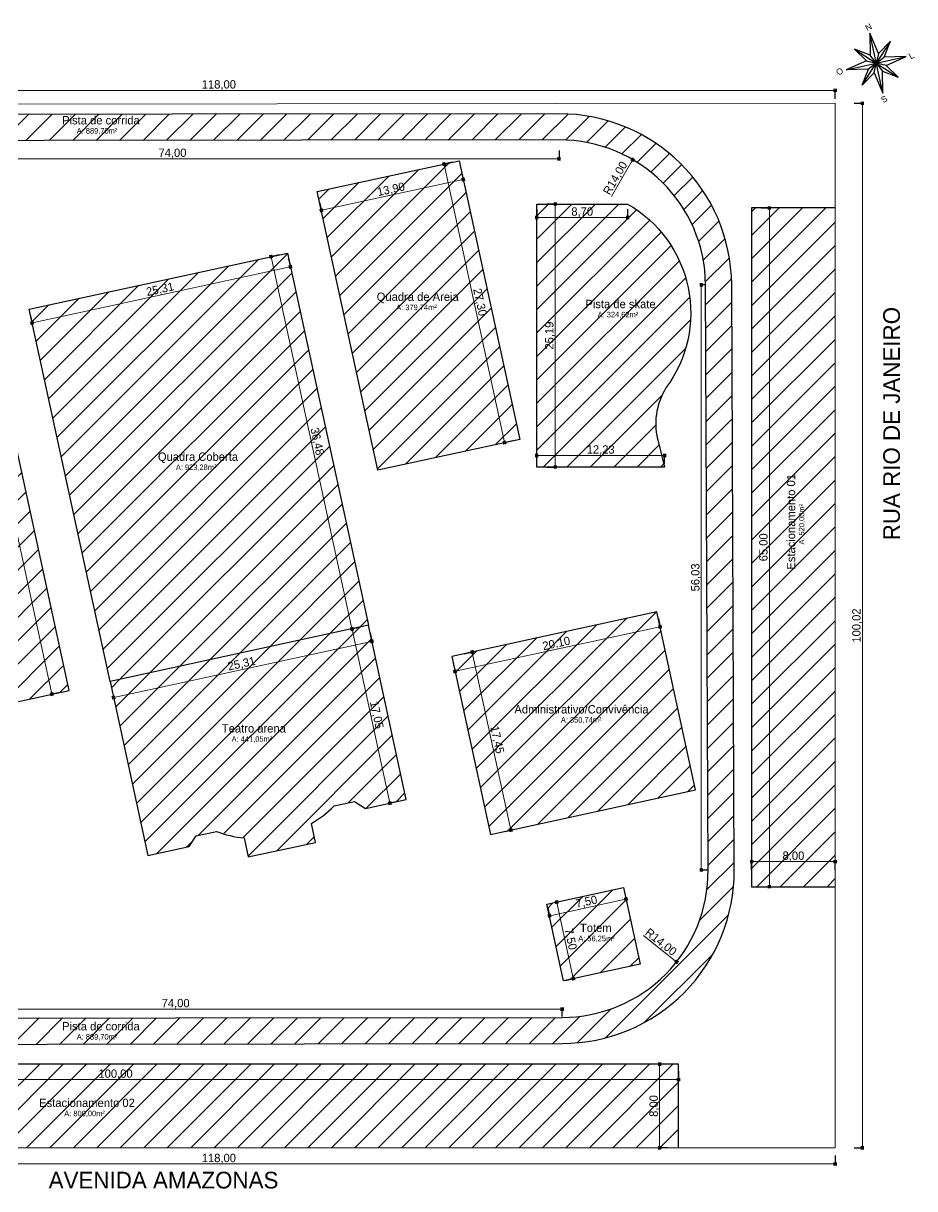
# Model space of a CAD drawing. Header units: millimetres. Extents: x 3006 to 6000, y 1661 to 3774.
# Drawn here: x 3334.4 to 3419.7, y 1828.8 to 1940.4 of the extents above; entities that cross this region are included whole.
import ezdxf
from ezdxf.enums import TextEntityAlignment as Align

# ---------------------------------------------------------------- set-up
doc = ezdxf.new("R2010")
doc.units = ezdxf.units.MM
doc.header["$LTSCALE"] = 10
for name, color, linetype, lineweight in [('.10', 200, 'Continuous', 9), ('.30', 50, 'Continuous', 30), ('COTAS', 230, 'Continuous', 15)]:
    doc.layers.add(name, color=color, linetype=linetype, lineweight=lineweight)
doc.layers.add('.20 hachura', color=185, linetype='Continuous')
doc.layers.add('Escrita', color=34, linetype='Continuous')
doc.styles.add('R80', font='arial.ttf', dxfattribs={"height": 3})
doc.styles.add('Texto Wilian', font='himalaya.ttf')
doc.dimstyles.new('Cota 1-500 Exter WMJ', dxfattribs={"dimtxt": 0.8, "dimasz": 0.33333, "dimexe": 0.05, "dimexo": 0.1, "dimgap": 0.002, "dimtad": 1, "dimzin": 1, "dimtxsty": 'Texto Wilian', "dimblk": 'BOXFILLED', "dimcen": 0, "dimclrd": 230, "dimclre": 230, "dimclrt": 104, "dimazin": 0, "dimtfac": 1, "dimtix": 1, "dimtmove": 0, "dimatfit": 3, "dimfxl": 0.8, "dimfxlon": 1, "dimlwd": 20, "dimarcsym": 1})

# ---------------------------------------------------------------- blocks, each defined once
blk = doc.blocks.new('_BoxFilled')
at = {"color": 0, "linetype": 'ByBlock', "lineweight": -2}
blk.add_line((-0.5, 0), (-1, 0), dxfattribs=at)
at = {"color": 0, "linetype": 'ByBlock'}
blk.add_solid([(-0.5, 0.5), (0.5, 0.5), (-0.5, -0.5), (0.5, -0.5)], dxfattribs=at)
blk = doc.blocks.new('*D5')
at = {"layer": 'COTAS', "color": 230, "lineweight": -2, "transparency": 16777216}
for p, q in [((3375.45, 1927.12), (3374.61, 1926.94)), ((3381.25, 1900.45), (3380.42, 1900.27))]:
    blk.add_line(p, q, dxfattribs=at)
at = {"layer": 'COTAS', "color": 230, "linetype": 'Continuous', "lineweight": 20, "transparency": 16777216}
blk.add_line((3374.73, 1926.63), (3380.39, 1900.6), dxfattribs=at)
at = {"layer": 'Defpoints', "color": 0, "transparency": 16777216}
for p in [(3376.11, 1927.27), (3381.91, 1900.59), (3380.46, 1900.28)]:
    blk.add_point(p, dxfattribs=at)
at = {"layer": 'COTAS', "color": 230, "lineweight": 20, "transparency": 16777216, "xscale": 0.33333, "yscale": 0.33333, "zscale": 0.33333}
for p, rotation in [((3374.66, 1926.95), 102.2675681673606), ((3380.46, 1900.28), 282.2675681673606)]:
    blk.add_blockref('_BoxFilled', p, dxfattribs=dict(at, rotation=rotation))
at = {"layer": 'COTAS', "color": 104, "transparency": 16777216, "insert": (3378.05, 1913.72), "char_height": 0.8, "attachment_point": 5, "rotation": 282.2676, "style": 'Texto Wilian'}
blk.add_mtext('27,30', dxfattribs=at)
blk = doc.blocks.new('*D6')
at = {"layer": 'COTAS', "color": 230, "lineweight": -2, "transparency": 16777216}
for p, q in [((3376.33, 1926.25), (3376.51, 1925.42)), ((3362.75, 1923.3), (3362.93, 1922.47))]:
    blk.add_line(p, q, dxfattribs=at)
at = {"layer": 'COTAS', "color": 230, "linetype": 'Continuous', "lineweight": 20, "transparency": 16777216}
blk.add_line((3363.24, 1922.59), (3376.18, 1925.4), dxfattribs=at)
at = {"layer": 'Defpoints', "color": 0, "transparency": 16777216}
for p in [(3376.11, 1927.27), (3376.5, 1925.47), (3362.53, 1924.32)]:
    blk.add_point(p, dxfattribs=at)
at = {"layer": 'COTAS', "color": 230, "lineweight": 20, "transparency": 16777216, "xscale": 0.33333, "yscale": 0.33333, "zscale": 0.33333}
for p, rotation in [((3376.5, 1925.47), 12.2675681673601), ((3362.92, 1922.52), 192.2675681673601)]:
    blk.add_blockref('_BoxFilled', p, dxfattribs=dict(at, rotation=rotation))
at = {"layer": 'COTAS', "color": 104, "transparency": 16777216, "insert": (3369.6, 1924.48), "char_height": 0.8, "attachment_point": 5, "rotation": 12.2676, "style": 'Texto Wilian'}
blk.add_mtext('13,90', dxfattribs=at)
blk = doc.blocks.new('*D7')
at = {"layer": 'COTAS', "color": 230, "lineweight": -2, "transparency": 16777216}
for p, q in [((3358.89, 1918.26), (3358.06, 1918.08)), ((3366.64, 1882.62), (3365.81, 1882.44))]:
    blk.add_line(p, q, dxfattribs=at)
at = {"layer": 'COTAS', "color": 230, "linetype": 'Continuous', "lineweight": 20, "transparency": 16777216}
blk.add_line((3358.18, 1917.77), (3365.78, 1882.77), dxfattribs=at)
at = {"layer": 'Defpoints', "color": 0, "transparency": 16777216}
for p in [(3359.67, 1918.43), (3367.43, 1882.79), (3365.86, 1882.45)]:
    blk.add_point(p, dxfattribs=at)
at = {"layer": 'COTAS', "color": 230, "lineweight": 20, "transparency": 16777216, "xscale": 0.33333, "yscale": 0.33333, "zscale": 0.33333}
for p, rotation in [((3358.1, 1918.09), 102.2675681673596), ((3365.86, 1882.45), 282.2675681673596)]:
    blk.add_blockref('_BoxFilled', p, dxfattribs=dict(at, rotation=rotation))
at = {"layer": 'COTAS', "color": 104, "transparency": 16777216, "insert": (3362.47, 1900.38), "char_height": 0.8, "attachment_point": 5, "rotation": 282.2676, "style": 'Texto Wilian'}
blk.add_mtext('36,48', dxfattribs=at)
blk = doc.blocks.new('*D8')
at = {"layer": 'COTAS', "color": 230, "lineweight": -2, "transparency": 16777216}
for p, q in [((3359.79, 1917.89), (3359.97, 1917.06)), ((3335.06, 1912.51), (3335.24, 1911.68))]:
    blk.add_line(p, q, dxfattribs=at)
at = {"layer": 'COTAS', "color": 230, "linetype": 'Continuous', "lineweight": 20, "transparency": 16777216}
blk.add_line((3335.56, 1911.8), (3359.64, 1917.04), dxfattribs=at)
at = {"layer": 'Defpoints', "color": 0, "transparency": 16777216}
for p in [(3359.67, 1918.43), (3359.96, 1917.11), (3334.94, 1913.06)]:
    blk.add_point(p, dxfattribs=at)
at = {"layer": 'COTAS', "color": 230, "lineweight": 20, "transparency": 16777216, "xscale": 0.33333, "yscale": 0.33333, "zscale": 0.33333}
for p, rotation in [((3359.96, 1917.11), 12.26756816735991), ((3335.23, 1911.73), 192.2675681673599)]:
    blk.add_blockref('_BoxFilled', p, dxfattribs=dict(at, rotation=rotation))
at = {"layer": 'COTAS', "color": 104, "transparency": 16777216, "insert": (3347.49, 1914.91), "char_height": 0.8, "attachment_point": 5, "rotation": 12.2676, "style": 'Texto Wilian'}
blk.add_mtext('25,31', dxfattribs=at)
blk = doc.blocks.new('*D9')
at = {"layer": 'COTAS', "color": 230, "lineweight": -2, "transparency": 16777216}
for p, q in [((3327.86, 1922.58), (3327.02, 1922.4)), ((3337.91, 1876.36), (3337.07, 1876.18))]:
    blk.add_line(p, q, dxfattribs=at)
at = {"layer": 'COTAS', "color": 230, "linetype": 'Continuous', "lineweight": 20, "transparency": 16777216}
blk.add_line((3337.05, 1876.51), (3327.14, 1922.08), dxfattribs=at)
at = {"layer": 'Defpoints', "color": 0, "transparency": 16777216}
for p in [(3327.07, 1922.41), (3328.74, 1922.77), (3338.79, 1876.55)]:
    blk.add_point(p, dxfattribs=at)
at = {"layer": 'COTAS', "color": 230, "lineweight": 20, "transparency": 16777216, "xscale": 0.33333, "yscale": 0.33333, "zscale": 0.33333}
for p, rotation in [((3327.07, 1922.41), 102.2675681673601), ((3337.12, 1876.19), 282.2675681673601)]:
    blk.add_blockref('_BoxFilled', p, dxfattribs=dict(at, rotation=rotation))
at = {"layer": 'COTAS', "color": 104, "transparency": 16777216, "insert": (3332.59, 1899.4), "char_height": 0.8, "attachment_point": 5, "rotation": 282.2676, "style": 'Texto Wilian'}
blk.add_mtext('47,30', dxfattribs=at)
blk = doc.blocks.new('*D11')
at = {"layer": 'COTAS', "color": 230, "lineweight": -2, "transparency": 16777216}
for p, q in [((3384.51, 1923.13), (3385.36, 1923.13)), ((3384.51, 1897.94), (3385.36, 1897.94))]:
    blk.add_line(p, q, dxfattribs=at)
at = {"layer": 'COTAS', "color": 230, "linetype": 'Continuous', "lineweight": 20, "transparency": 16777216}
blk.add_line((3385.31, 1898.27), (3385.31, 1922.79), dxfattribs=at)
at = {"layer": 'Defpoints', "color": 0, "transparency": 16777216}
for p in [(3383.54, 1923.13), (3385.31, 1923.13), (3383.54, 1897.94)]:
    blk.add_point(p, dxfattribs=at)
at = {"layer": 'COTAS', "color": 230, "lineweight": 20, "transparency": 16777216, "xscale": 0.33333, "yscale": 0.33333, "zscale": 0.33333}
for p, rotation in [((3385.31, 1923.13), 90), ((3385.31, 1897.94), 270)]:
    blk.add_blockref('_BoxFilled', p, dxfattribs=dict(at, rotation=rotation))
at = {"layer": 'COTAS', "color": 104, "transparency": 16777216, "insert": (3384.81, 1910.53), "char_height": 0.8, "attachment_point": 5, "rotation": 90, "style": 'Texto Wilian'}
blk.add_mtext('25,19', dxfattribs=at)
blk = doc.blocks.new('*D12')
at = {"layer": 'COTAS', "color": 230, "lineweight": -2, "transparency": 16777216}
for p, q in [((3383.54, 1922.63), (3383.54, 1921.78)), ((3392.24, 1922.63), (3392.24, 1921.78))]:
    blk.add_line(p, q, dxfattribs=at)
at = {"layer": 'COTAS', "color": 230, "linetype": 'Continuous', "lineweight": 20, "transparency": 16777216}
blk.add_line((3383.88, 1921.83), (3391.91, 1921.83), dxfattribs=at)
at = {"layer": 'Defpoints', "color": 0, "transparency": 16777216}
for p in [(3383.54, 1923.13), (3392.24, 1923.13), (3392.24, 1921.83)]:
    blk.add_point(p, dxfattribs=at)
at = {"layer": 'COTAS', "color": 230, "lineweight": 20, "transparency": 16777216, "xscale": 0.33333, "yscale": 0.33333, "zscale": 0.33333, "rotation": 180}
blk.add_blockref('_BoxFilled', (3383.54, 1921.83), dxfattribs=at)
at = {"layer": 'COTAS', "color": 230, "lineweight": 20, "transparency": 16777216, "xscale": 0.33333, "yscale": 0.33333, "zscale": 0.33333}
blk.add_blockref('_BoxFilled', (3392.24, 1921.83), dxfattribs=at)
at = {"layer": 'COTAS', "color": 104, "transparency": 16777216, "insert": (3387.89, 1922.33), "char_height": 0.8, "attachment_point": 5, "style": 'Texto Wilian'}
blk.add_mtext('8,70', dxfattribs=at)
blk = doc.blocks.new('*D13')
at = {"layer": 'COTAS', "color": 230, "lineweight": -2, "transparency": 16777216}
for p, q in [((3383.54, 1898.25), (3383.54, 1899.1)), ((3395.78, 1898.25), (3395.78, 1899.1))]:
    blk.add_line(p, q, dxfattribs=at)
at = {"layer": 'COTAS', "color": 230, "linetype": 'Continuous', "lineweight": 20, "transparency": 16777216}
blk.add_line((3395.44, 1899.05), (3383.88, 1899.05), dxfattribs=at)
at = {"layer": 'Defpoints', "color": 0, "transparency": 16777216}
for p in [(3383.54, 1899.05), (3383.54, 1897.94), (3395.78, 1897.94)]:
    blk.add_point(p, dxfattribs=at)
at = {"layer": 'COTAS', "color": 230, "lineweight": 20, "transparency": 16777216, "xscale": 0.33333, "yscale": 0.33333, "zscale": 0.33333, "rotation": 180}
blk.add_blockref('_BoxFilled', (3383.54, 1899.05), dxfattribs=at)
at = {"layer": 'COTAS', "color": 230, "lineweight": 20, "transparency": 16777216, "xscale": 0.33333, "yscale": 0.33333, "zscale": 0.33333}
blk.add_blockref('_BoxFilled', (3395.78, 1899.05), dxfattribs=at)
at = {"layer": 'COTAS', "color": 104, "transparency": 16777216, "insert": (3389.66, 1899.55), "char_height": 0.8, "attachment_point": 5, "style": 'Texto Wilian'}
blk.add_mtext('12,23', dxfattribs=at)
blk = doc.blocks.new('*D14')
at = {"layer": 'COTAS', "color": 230, "lineweight": -2, "transparency": 16777216}
for p, q in [((3395.18, 1883.42), (3395.36, 1882.59)), ((3375.54, 1879.15), (3375.72, 1878.32))]:
    blk.add_line(p, q, dxfattribs=at)
at = {"layer": 'COTAS', "color": 230, "linetype": 'Continuous', "lineweight": 20, "transparency": 16777216}
blk.add_line((3395.03, 1882.57), (3376.04, 1878.44), dxfattribs=at)
at = {"layer": 'Defpoints', "color": 0, "transparency": 16777216}
for p in [(3395.04, 1884.07), (3375.4, 1879.8), (3375.71, 1878.37)]:
    blk.add_point(p, dxfattribs=at)
at = {"layer": 'COTAS', "color": 230, "lineweight": 20, "transparency": 16777216, "xscale": 0.33333, "yscale": 0.33333, "zscale": 0.33333}
for p, rotation in [((3395.35, 1882.64), 12.26756816735959), ((3375.71, 1878.37), 192.2675681673596)]:
    blk.add_blockref('_BoxFilled', p, dxfattribs=dict(at, rotation=rotation))
at = {"layer": 'COTAS', "color": 104, "transparency": 16777216, "insert": (3385.43, 1880.99), "char_height": 0.8, "attachment_point": 5, "rotation": 12.2676, "style": 'Texto Wilian'}
blk.add_mtext('20,10', dxfattribs=at)
blk = doc.blocks.new('*D15')
at = {"layer": 'COTAS', "color": 230, "lineweight": -2, "transparency": 16777216}
for p, q in [((3376.58, 1880.06), (3377.41, 1880.24)), ((3380.28, 1863), (3381.11, 1863.18))]:
    blk.add_line(p, q, dxfattribs=at)
at = {"layer": 'COTAS', "color": 230, "linetype": 'Continuous', "lineweight": 20, "transparency": 16777216}
blk.add_line((3377.43, 1879.9), (3380.99, 1863.5), dxfattribs=at)
at = {"layer": 'Defpoints', "color": 0, "transparency": 16777216}
for p in [(3375.4, 1879.8), (3379.11, 1862.75), (3381.06, 1863.17)]:
    blk.add_point(p, dxfattribs=at)
at = {"layer": 'COTAS', "color": 230, "lineweight": 20, "transparency": 16777216, "xscale": 0.33333, "yscale": 0.33333, "zscale": 0.33333}
for p, rotation in [((3377.36, 1880.23), 102.2675681673604), ((3381.06, 1863.17), 282.2675681673604)]:
    blk.add_blockref('_BoxFilled', p, dxfattribs=dict(at, rotation=rotation))
at = {"layer": 'COTAS', "color": 104, "transparency": 16777216, "insert": (3379.7, 1871.81), "char_height": 0.8, "attachment_point": 5, "rotation": 282.2676, "style": 'Texto Wilian'}
blk.add_mtext('17,45', dxfattribs=at)
blk = doc.blocks.new('*D16')
at = {"layer": 'COTAS', "color": 230, "lineweight": -2, "transparency": 16777216}
for p, q in [((3384.66, 1856.11), (3385.5, 1856.29)), ((3386.26, 1848.78), (3387.09, 1848.96))]:
    blk.add_line(p, q, dxfattribs=at)
at = {"layer": 'COTAS', "color": 230, "linetype": 'Continuous', "lineweight": 20, "transparency": 16777216}
blk.add_line((3386.97, 1849.27), (3385.52, 1855.95), dxfattribs=at)
at = {"layer": 'Defpoints', "color": 0, "transparency": 16777216}
for p in [(3384.52, 1856.07), (3385.45, 1856.28), (3386.11, 1848.75)]:
    blk.add_point(p, dxfattribs=at)
at = {"layer": 'COTAS', "color": 230, "lineweight": 20, "transparency": 16777216, "xscale": 0.33333, "yscale": 0.33333, "zscale": 0.33333}
for p, rotation in [((3385.45, 1856.28), 102.2675681673591), ((3387.04, 1848.95), 282.2675681673591)]:
    blk.add_blockref('_BoxFilled', p, dxfattribs=dict(at, rotation=rotation))
at = {"layer": 'COTAS', "color": 104, "transparency": 16777216, "insert": (3386.73, 1852.72), "char_height": 0.8, "attachment_point": 5, "rotation": 282.2676, "style": 'Texto Wilian'}
blk.add_mtext('7,50', dxfattribs=at)
blk = doc.blocks.new('*D17')
at = {"layer": 'COTAS', "color": 230, "lineweight": -2, "transparency": 16777216}
for p, q in [((3391.91, 1857.35), (3392.1, 1856.52)), ((3384.59, 1855.76), (3384.77, 1854.93))]:
    blk.add_line(p, q, dxfattribs=at)
at = {"layer": 'COTAS', "color": 230, "linetype": 'Continuous', "lineweight": 20, "transparency": 16777216}
blk.add_line((3385.08, 1855.04), (3391.76, 1856.5), dxfattribs=at)
at = {"layer": 'Defpoints', "color": 0, "transparency": 16777216}
for p in [(3391.85, 1857.67), (3384.52, 1856.07), (3392.08, 1856.57)]:
    blk.add_point(p, dxfattribs=at)
at = {"layer": 'COTAS', "color": 230, "lineweight": 20, "transparency": 16777216, "xscale": 0.33333, "yscale": 0.33333, "zscale": 0.33333}
for p, rotation in [((3392.08, 1856.57), 12.26756816735914), ((3384.76, 1854.97), 192.2675681673592)]:
    blk.add_blockref('_BoxFilled', p, dxfattribs=dict(at, rotation=rotation))
at = {"layer": 'COTAS', "color": 104, "transparency": 16777216, "insert": (3388.31, 1856.26), "char_height": 0.8, "attachment_point": 5, "rotation": 12.2676, "style": 'Texto Wilian'}
blk.add_mtext('7,50', dxfattribs=at)
blk = doc.blocks.new('*D18')
at = {"layer": 'COTAS', "color": 230, "lineweight": -2, "transparency": 16777216}
for p, q in [((3366.64, 1882.58), (3365.81, 1882.4)), ((3370.26, 1865.92), (3369.43, 1865.74))]:
    blk.add_line(p, q, dxfattribs=at)
at = {"layer": 'COTAS', "color": 230, "linetype": 'Continuous', "lineweight": 20, "transparency": 16777216}
blk.add_line((3369.41, 1866.08), (3365.93, 1882.09), dxfattribs=at)
at = {"layer": 'Defpoints', "color": 0, "transparency": 16777216}
for p in [(3367.43, 1882.76), (3365.86, 1882.41), (3371.05, 1866.09)]:
    blk.add_point(p, dxfattribs=at)
at = {"layer": 'COTAS', "color": 230, "lineweight": 20, "transparency": 16777216, "xscale": 0.33333, "yscale": 0.33333, "zscale": 0.33333}
for p, rotation in [((3365.86, 1882.41), 102.2675681678546), ((3369.48, 1865.75), 282.2675681678546)]:
    blk.add_blockref('_BoxFilled', p, dxfattribs=dict(at, rotation=rotation))
at = {"layer": 'COTAS', "color": 104, "transparency": 16777216, "insert": (3368.16, 1874.19), "char_height": 0.8, "attachment_point": 5, "rotation": 282.2676, "style": 'Texto Wilian'}
blk.add_mtext('17,05', dxfattribs=at)
blk = doc.blocks.new('*D19')
at = {"layer": 'COTAS', "color": 230, "lineweight": -2, "transparency": 16777216}
for p, q in [((3367.59, 1882.03), (3367.77, 1881.2)), ((3342.86, 1876.65), (3343.04, 1875.82))]:
    blk.add_line(p, q, dxfattribs=at)
at = {"layer": 'COTAS', "color": 230, "linetype": 'Continuous', "lineweight": 20, "transparency": 16777216}
blk.add_line((3367.43, 1881.18), (3343.35, 1875.94), dxfattribs=at)
at = {"layer": 'Defpoints', "color": 0, "transparency": 16777216}
for p in [(3367.43, 1882.79), (3342.69, 1877.41), (3343.03, 1875.87)]:
    blk.add_point(p, dxfattribs=at)
at = {"layer": 'COTAS', "color": 230, "lineweight": 20, "transparency": 16777216, "xscale": 0.33333, "yscale": 0.33333, "zscale": 0.33333}
for p, rotation in [((3367.76, 1881.25), 12.26756816735991), ((3343.03, 1875.87), 192.2675681673599)]:
    blk.add_blockref('_BoxFilled', p, dxfattribs=dict(at, rotation=rotation))
at = {"layer": 'COTAS', "color": 104, "transparency": 16777216, "insert": (3355.29, 1879.05), "char_height": 0.8, "attachment_point": 5, "rotation": 12.2676, "style": 'Texto Wilian'}
blk.add_mtext('25,31', dxfattribs=at)
blk = doc.blocks.new('*D21')
at = {"layer": 'COTAS', "color": 230, "lineweight": -2, "transparency": 16777216}
for p, q in [((3404.11, 1859.35), (3404.11, 1860.2)), ((3412.11, 1859.35), (3412.11, 1860.2))]:
    blk.add_line(p, q, dxfattribs=at)
at = {"layer": 'COTAS', "color": 230, "linetype": 'Continuous', "lineweight": 20, "transparency": 16777216}
blk.add_line((3404.44, 1860.15), (3411.78, 1860.15), dxfattribs=at)
at = {"layer": 'Defpoints', "color": 0, "transparency": 16777216}
for p in [(3412.11, 1860.15), (3404.11, 1857.75), (3412.11, 1857.75)]:
    blk.add_point(p, dxfattribs=at)
at = {"layer": 'COTAS', "color": 230, "lineweight": 20, "transparency": 16777216, "xscale": 0.33333, "yscale": 0.33333, "zscale": 0.33333, "rotation": 180}
blk.add_blockref('_BoxFilled', (3404.11, 1860.15), dxfattribs=at)
at = {"layer": 'COTAS', "color": 230, "lineweight": 20, "transparency": 16777216, "xscale": 0.33333, "yscale": 0.33333, "zscale": 0.33333}
blk.add_blockref('_BoxFilled', (3412.11, 1860.15), dxfattribs=at)
at = {"layer": 'COTAS', "color": 104, "transparency": 16777216, "insert": (3408.11, 1860.65), "char_height": 0.8, "attachment_point": 5, "style": 'Texto Wilian'}
blk.add_mtext('8,00', dxfattribs=at)
blk = doc.blocks.new('*D22')
at = {"layer": 'COTAS', "color": 230, "lineweight": -2, "transparency": 16777216}
for p, q in [((3405.01, 1922.75), (3405.86, 1922.75)), ((3405.01, 1857.75), (3405.86, 1857.75))]:
    blk.add_line(p, q, dxfattribs=at)
at = {"layer": 'COTAS', "color": 230, "linetype": 'Continuous', "lineweight": 20, "transparency": 16777216}
blk.add_line((3405.81, 1922.42), (3405.81, 1858.08), dxfattribs=at)
at = {"layer": 'Defpoints', "color": 0, "transparency": 16777216}
for p in [(3404.11, 1922.75), (3404.11, 1857.75), (3405.81, 1857.75)]:
    blk.add_point(p, dxfattribs=at)
at = {"layer": 'COTAS', "color": 230, "lineweight": 20, "transparency": 16777216, "xscale": 0.33333, "yscale": 0.33333, "zscale": 0.33333}
for p, rotation in [((3405.81, 1922.75), 90), ((3405.81, 1857.75), 270)]:
    blk.add_blockref('_BoxFilled', p, dxfattribs=dict(at, rotation=rotation))
at = {"layer": 'COTAS', "color": 104, "transparency": 16777216, "insert": (3405.31, 1890.25), "char_height": 0.8, "attachment_point": 5, "rotation": 90, "style": 'Texto Wilian'}
blk.add_mtext('65,00', dxfattribs=at)
blk = doc.blocks.new('*D23')
at = {"layer": 'COTAS', "color": 230, "lineweight": -2, "transparency": 16777216}
for p, q in [((3297.11, 1840.08), (3297.11, 1839.23)), ((3397.11, 1840.08), (3397.11, 1839.23))]:
    blk.add_line(p, q, dxfattribs=at)
at = {"layer": 'COTAS', "color": 230, "linetype": 'Continuous', "lineweight": 20, "transparency": 16777216}
blk.add_line((3396.78, 1839.28), (3297.44, 1839.28), dxfattribs=at)
at = {"layer": 'Defpoints', "color": 0, "transparency": 16777216}
for p in [(3297.11, 1840.75), (3397.11, 1840.75), (3297.11, 1839.28)]:
    blk.add_point(p, dxfattribs=at)
at = {"layer": 'COTAS', "color": 230, "lineweight": 20, "transparency": 16777216, "xscale": 0.33333, "yscale": 0.33333, "zscale": 0.33333, "rotation": 180}
blk.add_blockref('_BoxFilled', (3297.11, 1839.28), dxfattribs=at)
at = {"layer": 'COTAS', "color": 230, "lineweight": 20, "transparency": 16777216, "xscale": 0.33333, "yscale": 0.33333, "zscale": 0.33333}
blk.add_blockref('_BoxFilled', (3397.11, 1839.28), dxfattribs=at)
at = {"layer": 'COTAS', "color": 104, "transparency": 16777216, "insert": (3343.22, 1839.78), "char_height": 0.8, "attachment_point": 5, "style": 'Texto Wilian'}
blk.add_mtext('100,00', dxfattribs=at)
blk = doc.blocks.new('*D24')
at = {"layer": 'COTAS', "color": 230, "lineweight": -2, "transparency": 16777216}
for p, q in [((3396.1, 1840.75), (3395.25, 1840.75)), ((3396.1, 1832.75), (3395.25, 1832.75))]:
    blk.add_line(p, q, dxfattribs=at)
at = {"layer": 'COTAS', "color": 230, "linetype": 'Continuous', "lineweight": 20, "transparency": 16777216}
blk.add_line((3395.3, 1833.08), (3395.3, 1840.42), dxfattribs=at)
at = {"layer": 'Defpoints', "color": 0, "transparency": 16777216}
for p in [(3395.3, 1840.75), (3397.11, 1840.75), (3397.11, 1832.75)]:
    blk.add_point(p, dxfattribs=at)
at = {"layer": 'COTAS', "color": 230, "lineweight": 20, "transparency": 16777216, "xscale": 0.33333, "yscale": 0.33333, "zscale": 0.33333}
for p, rotation in [((3395.3, 1840.75), 90), ((3395.3, 1832.75), 270)]:
    blk.add_blockref('_BoxFilled', p, dxfattribs=dict(at, rotation=rotation))
at = {"layer": 'COTAS', "color": 104, "transparency": 16777216, "insert": (3394.8, 1836.75), "char_height": 0.8, "attachment_point": 5, "rotation": 90, "style": 'Texto Wilian'}
blk.add_mtext('8,00', dxfattribs=at)
blk = doc.blocks.new('*D25')
at = {"layer": 'COTAS', "color": 230, "lineweight": -2, "transparency": 16777216}
for p, q in [((3294.11, 1832), (3294.11, 1831.15)), ((3412.11, 1832), (3412.11, 1831.15))]:
    blk.add_line(p, q, dxfattribs=at)
at = {"layer": 'COTAS', "color": 230, "linetype": 'Continuous', "lineweight": 20, "transparency": 16777216}
blk.add_line((3411.78, 1831.2), (3294.44, 1831.2), dxfattribs=at)
at = {"layer": 'Defpoints', "color": 0, "transparency": 16777216}
for p in [(3294.11, 1832.75), (3412.11, 1832.75), (3294.11, 1831.2)]:
    blk.add_point(p, dxfattribs=at)
at = {"layer": 'COTAS', "color": 230, "lineweight": 20, "transparency": 16777216, "xscale": 0.33333, "yscale": 0.33333, "zscale": 0.33333, "rotation": 180}
blk.add_blockref('_BoxFilled', (3294.11, 1831.2), dxfattribs=at)
at = {"layer": 'COTAS', "color": 230, "lineweight": 20, "transparency": 16777216, "xscale": 0.33333, "yscale": 0.33333, "zscale": 0.33333}
blk.add_blockref('_BoxFilled', (3412.11, 1831.2), dxfattribs=at)
at = {"layer": 'COTAS', "color": 104, "transparency": 16777216, "insert": (3353.11, 1831.7), "char_height": 0.8, "attachment_point": 5, "style": 'Texto Wilian'}
blk.add_mtext('118,00', dxfattribs=at)
blk = doc.blocks.new('*D27')
at = {"layer": 'COTAS', "color": 230, "lineweight": -2, "transparency": 16777216}
for p, q in [((3294.11, 1933.21), (3294.11, 1934.06)), ((3412.11, 1933.21), (3412.11, 1934.06))]:
    blk.add_line(p, q, dxfattribs=at)
at = {"layer": 'COTAS', "color": 230, "linetype": 'Continuous', "lineweight": 20, "transparency": 16777216}
blk.add_line((3294.44, 1934.01), (3411.78, 1934.01), dxfattribs=at)
at = {"layer": 'Defpoints', "color": 0, "transparency": 16777216}
for p in [(3412.11, 1934.01), (3294.11, 1932.66), (3412.11, 1932.77)]:
    blk.add_point(p, dxfattribs=at)
at = {"layer": 'COTAS', "color": 230, "lineweight": 20, "transparency": 16777216, "xscale": 0.33333, "yscale": 0.33333, "zscale": 0.33333, "rotation": 180}
blk.add_blockref('_BoxFilled', (3294.11, 1934.01), dxfattribs=at)
at = {"layer": 'COTAS', "color": 230, "lineweight": 20, "transparency": 16777216, "xscale": 0.33333, "yscale": 0.33333, "zscale": 0.33333}
blk.add_blockref('_BoxFilled', (3412.11, 1934.01), dxfattribs=at)
at = {"layer": 'COTAS', "color": 104, "transparency": 16777216, "insert": (3353.11, 1934.51), "char_height": 0.8, "attachment_point": 5, "style": 'Texto Wilian'}
blk.add_mtext('118,00', dxfattribs=at)
blk = doc.blocks.new('*D28')
at = {"layer": 'COTAS', "color": 230, "lineweight": -2, "transparency": 16777216}
for p, q in [((3413.91, 1932.77), (3414.76, 1932.77)), ((3413.91, 1832.75), (3414.76, 1832.75))]:
    blk.add_line(p, q, dxfattribs=at)
at = {"layer": 'COTAS', "color": 230, "linetype": 'Continuous', "lineweight": 20, "transparency": 16777216}
blk.add_line((3414.71, 1932.44), (3414.71, 1833.08), dxfattribs=at)
at = {"layer": 'Defpoints', "color": 0, "transparency": 16777216}
for p in [(3412.11, 1932.77), (3412.11, 1832.75), (3414.71, 1832.75)]:
    blk.add_point(p, dxfattribs=at)
at = {"layer": 'COTAS', "color": 230, "lineweight": 20, "transparency": 16777216, "xscale": 0.33333, "yscale": 0.33333, "zscale": 0.33333}
for p, rotation in [((3414.71, 1932.77), 90), ((3414.71, 1832.75), 270)]:
    blk.add_blockref('_BoxFilled', p, dxfattribs=dict(at, rotation=rotation))
at = {"layer": 'COTAS', "color": 104, "transparency": 16777216, "insert": (3414.21, 1882.76), "char_height": 0.8, "attachment_point": 5, "rotation": 90, "style": 'Texto Wilian'}
blk.add_mtext('100,02', dxfattribs=at)
blk = doc.blocks.new('*D64')
at = {"layer": 'COTAS', "color": 230, "lineweight": -2, "transparency": 16777216}
for p, q in [((3311.67, 1928.26), (3311.67, 1927.41)), ((3385.67, 1928.26), (3385.67, 1927.41))]:
    blk.add_line(p, q, dxfattribs=at)
at = {"layer": 'COTAS', "color": 230, "linetype": 'Continuous', "lineweight": 20, "transparency": 16777216}
blk.add_line((3385.34, 1927.46), (3312.01, 1927.46), dxfattribs=at)
at = {"layer": 'Defpoints', "color": 0, "transparency": 16777216}
for p in [(3311.67, 1929.19), (3385.67, 1929.26), (3311.67, 1927.46)]:
    blk.add_point(p, dxfattribs=at)
at = {"layer": 'COTAS', "color": 230, "lineweight": 20, "transparency": 16777216, "xscale": 0.33333, "yscale": 0.33333, "zscale": 0.33333, "rotation": 180}
blk.add_blockref('_BoxFilled', (3311.67, 1927.46), dxfattribs=at)
at = {"layer": 'COTAS', "color": 230, "lineweight": 20, "transparency": 16777216, "xscale": 0.33333, "yscale": 0.33333, "zscale": 0.33333}
blk.add_blockref('_BoxFilled', (3385.67, 1927.46), dxfattribs=at)
at = {"layer": 'COTAS', "color": 104, "transparency": 16777216, "insert": (3348.67, 1927.96), "char_height": 0.8, "attachment_point": 5, "style": 'Texto Wilian'}
blk.add_mtext('74,00', dxfattribs=at)
blk = doc.blocks.new('*D66')
at = {"layer": 'COTAS', "color": 230, "lineweight": -2, "transparency": 16777216}
for p, q in [((3311.97, 1845.25), (3311.97, 1846.08)), ((3385.97, 1845.33), (3385.97, 1846.08))]:
    blk.add_line(p, q, dxfattribs=at)
at = {"layer": 'COTAS', "color": 230, "linetype": 'Continuous', "lineweight": 20, "transparency": 16777216}
blk.add_line((3312.31, 1846.03), (3385.64, 1846.03), dxfattribs=at)
at = {"layer": 'Defpoints', "color": 0, "transparency": 16777216}
for p in [(3385.97, 1846.03), (3311.97, 1845.15), (3385.97, 1845.23)]:
    blk.add_point(p, dxfattribs=at)
at = {"layer": 'COTAS', "color": 230, "lineweight": 20, "transparency": 16777216, "xscale": 0.33333, "yscale": 0.33333, "zscale": 0.33333, "rotation": 180}
blk.add_blockref('_BoxFilled', (3311.97, 1846.03), dxfattribs=at)
at = {"layer": 'COTAS', "color": 230, "lineweight": 20, "transparency": 16777216, "xscale": 0.33333, "yscale": 0.33333, "zscale": 0.33333}
blk.add_blockref('_BoxFilled', (3385.97, 1846.03), dxfattribs=at)
at = {"layer": 'COTAS', "color": 104, "transparency": 16777216, "insert": (3348.97, 1846.53), "char_height": 0.8, "attachment_point": 5, "style": 'Texto Wilian'}
blk.add_mtext('74,00', dxfattribs=at)
blk = doc.blocks.new('*D67')
at = {"layer": 'COTAS', "color": 230, "lineweight": -2, "transparency": 16777216}
for p, q in [((3399.6, 1915.39), (3399.24, 1915.39)), ((3399.84, 1859.35), (3399.24, 1859.35))]:
    blk.add_line(p, q, dxfattribs=at)
at = {"layer": 'COTAS', "color": 230, "linetype": 'Continuous', "lineweight": 20, "transparency": 16777216}
blk.add_line((3399.29, 1859.68), (3399.29, 1915.05), dxfattribs=at)
at = {"layer": 'Defpoints', "color": 0, "transparency": 16777216}
for p in [(3399.29, 1915.39), (3399.7, 1915.39), (3399.94, 1859.35)]:
    blk.add_point(p, dxfattribs=at)
at = {"layer": 'COTAS', "color": 230, "lineweight": 20, "transparency": 16777216, "xscale": 0.33333, "yscale": 0.33333, "zscale": 0.33333}
for p, rotation in [((3399.29, 1915.39), 90), ((3399.29, 1859.35), 270)]:
    blk.add_blockref('_BoxFilled', p, dxfattribs=dict(at, rotation=rotation))
at = {"layer": 'COTAS', "color": 104, "transparency": 16777216, "insert": (3398.79, 1887.37), "char_height": 0.8, "attachment_point": 5, "rotation": 90, "style": 'Texto Wilian'}
blk.add_mtext('56,03', dxfattribs=at)
blk = doc.blocks.new('*D68')
at = {"layer": 'COTAS', "color": 230, "linetype": 'Continuous', "lineweight": 20, "transparency": 16777216}
blk.add_line((3390.7, 1923.86), (3392.56, 1927.08), dxfattribs=at)
at = {"layer": 'Defpoints', "color": 0, "transparency": 16777216}
for p in [(3392.73, 1927.37), (3385.7, 1915.26)]:
    blk.add_point(p, dxfattribs=at)
at = {"layer": 'COTAS', "color": 230, "lineweight": 20, "transparency": 16777216, "xscale": 0.33333, "yscale": 0.33333, "zscale": 0.33333, "rotation": 59.84562823098632}
blk.add_blockref('_BoxFilled', (3392.73, 1927.37), dxfattribs=at)
at = {"layer": 'COTAS', "color": 104, "transparency": 16777216, "insert": (3391.11, 1925.58), "char_height": 0.8, "attachment_point": 5, "rotation": 59.8456, "style": 'Texto Wilian'}
blk.add_mtext('R14,00', dxfattribs=at)
blk = doc.blocks.new('*D71')
at = {"layer": 'COTAS', "color": 230, "linetype": 'Continuous', "lineweight": 20, "transparency": 16777216}
blk.add_line((3393.75, 1853.07), (3396.67, 1850.76), dxfattribs=at)
at = {"layer": 'Defpoints', "color": 0, "transparency": 16777216}
for p in [(3385.94, 1859.23), (3396.93, 1850.55)]:
    blk.add_point(p, dxfattribs=at)
at = {"layer": 'COTAS', "color": 230, "lineweight": 20, "transparency": 16777216, "xscale": 0.33333, "yscale": 0.33333, "zscale": 0.33333, "rotation": 321.7053584287107}
blk.add_blockref('_BoxFilled', (3396.93, 1850.55), dxfattribs=at)
at = {"layer": 'COTAS', "color": 104, "transparency": 16777216, "insert": (3395.39, 1852.41), "char_height": 0.8, "attachment_point": 5, "rotation": 321.7054, "style": 'Texto Wilian'}
blk.add_mtext('R14,00', dxfattribs=at)

msp = doc.modelspace()

# ---------------------------------------------------------------- hatches: boundary and pattern name
at = {"layer": '.20 hachura'}
h = msp.add_hatch(dxfattribs=at)
h.set_pattern_fill('ANSI31', color=185, scale=0.5)
h.paths.add_polyline_path([(3311.668, 1931.688, 0.4161283), (3295.203, 1915.046), (3295.444, 1859.012, 0.4123015), (3311.978, 1842.654), (3385.975, 1842.731, 0.4161283), (3402.44, 1859.372), (3402.199, 1915.407, 0.4123015), (3385.665, 1931.765)])
h.paths.add_polyline_path([(3385.671, 1929.265, -0.4123015), (3399.699, 1915.385), (3399.94, 1859.351, -0.4161283), (3385.97, 1845.231), (3311.973, 1845.154, -0.4123015), (3297.944, 1859.033), (3297.703, 1915.068, -0.4161283), (3311.674, 1929.188)], flags=16)
h.paths.add_polyline_path([(3328.735, 1922.769), (3338.786, 1876.55), (3312.109, 1870.749), (3302.059, 1916.969)], flags=0)
h.paths.add_polyline_path([(3334.942, 1913.056), (3359.674, 1918.433), (3367.425, 1882.787), (3342.693, 1877.41)], flags=0)
h.paths.add_polyline_path([(3301.082, 1916.756), (3311.132, 1870.536), (3309.813, 1870.25), (3299.762, 1916.47)], flags=0)
h.paths.add_polyline_path([(3362.528, 1924.315), (3376.11, 1927.269), (3381.911, 1900.592), (3368.328, 1897.639)], flags=0)
h.paths.add_polyline_path([(3383.542, 1923.126), (3392.242, 1923.126, -0.4490929), (3395.905, 1905.514, 0.2101889), (3395.179, 1900.277), (3395.775, 1897.936), (3383.542, 1897.936)], flags=0)
h.paths.add_polyline_path([(3375.401, 1879.8), (3395.042, 1884.071), (3398.75, 1867.02), (3379.109, 1862.749)], flags=0)
h.paths.add_polyline_path([(3384.517, 1856.074), (3391.846, 1857.668), (3393.439, 1850.339), (3386.11, 1848.746)], flags=0)
h = msp.add_hatch(dxfattribs=at)
h.set_pattern_fill('ANSI31', color=185, scale=0.5)
h.paths.add_polyline_path([(3376.11, 1927.269), (3362.528, 1924.315), (3368.328, 1897.639), (3381.911, 1900.592)])
h = msp.add_hatch(dxfattribs=at)
h.set_pattern_fill('ANSI31', color=185, scale=0.5)
h.paths.add_polyline_path([(3395.905, 1905.514, 0.4490929), (3392.242, 1923.126), (3383.542, 1923.126), (3383.542, 1897.936), (3395.775, 1897.936), (3395.179, 1900.277, -0.2101889)])
h = msp.add_hatch(dxfattribs=at)
h.set_pattern_fill('ANSI31', color=185, scale=0.5)
h.paths.add_polyline_path([(3312.109, 1870.749), (3338.786, 1876.55), (3328.735, 1922.769), (3302.059, 1916.969)])
h = msp.add_hatch(dxfattribs=at)
h.set_pattern_fill('ANSI31', color=185, scale=0.5)
h.paths.add_polyline_path([(3412.109, 1922.749), (3404.109, 1922.749), (3404.109, 1857.749), (3412.109, 1857.749)])
h = msp.add_hatch(dxfattribs=at)
h.set_pattern_fill('ANSI31', color=185, scale=0.5)
h.paths.add_polyline_path([(3342.693, 1877.41), (3367.425, 1882.787), (3359.674, 1918.433), (3334.942, 1913.056)])
h = msp.add_hatch(dxfattribs=at)
h.set_pattern_fill('ANSI31', color=185, scale=0.5)
h.paths.add_polyline_path([(3379.109, 1862.749), (3398.75, 1867.02), (3395.042, 1884.071), (3375.401, 1879.8)])
h = msp.add_hatch(dxfattribs=at)
h.set_pattern_fill('ANSI31', color=185, scale=0.5)
h.paths.add_polyline_path([(3364.135, 1865.492), (3366.085, 1865.915), (3367.132, 1865.242), (3371.055, 1866.095), (3367.425, 1882.787), (3342.693, 1877.41), (3346.316, 1860.749), (3350.276, 1861.61), (3350.925, 1862.619), (3352.874, 1863.043, 0.0645521), (3355.527, 1862.416), (3355.922, 1860.597), (3362.372, 1861.999), (3361.977, 1863.817, 0.0647043)])
h = msp.add_hatch(dxfattribs=at)
h.set_pattern_fill('ANSI31', color=185, scale=0.5)
h.paths.add_polyline_path([(3384.517, 1856.074), (3386.11, 1848.746), (3393.439, 1850.339), (3391.846, 1857.668)])
h = msp.add_hatch(dxfattribs=at)
h.set_pattern_fill('ANSI31', color=185, scale=0.5)
h.paths.add_polyline_path([(3397.109, 1832.749), (3397.109, 1840.749), (3297.109, 1840.749), (3297.109, 1832.749)])
h.paths.add_polyline_path([(3386.832, 1839.17), (3386.832, 1842.228), (3384.668, 1842.228), (3384.668, 1839.17)], flags=9)

# ---------------------------------------------------------------- linework, layer by layer
at = {"layer": '.10', "color": 200, "lineweight": 9}
for p, q in [((3294.111, 1932.661), (3412.109, 1932.769)), ((3412.109, 1932.769), (3412.109, 1832.749)), ((3412.109, 1832.749), (3294.109, 1832.749))]:
    msp.add_line(p, q, dxfattribs=at)
at = {"layer": '.30', "color": 50, "lineweight": 30}
for p, q in [((3415.421, 1939.488), (3415.456, 1937.373)), ((3416.267, 1937.549), (3415.421, 1939.488)), ((3416.67, 1933.744), (3415.421, 1939.488)), ((3417.396, 1938.717), (3416.045, 1936.616)), ((3417.396, 1938.717), (3416.267, 1937.549)), ((3416.802, 1937.205), (3417.396, 1938.717)), ((3415.456, 1937.373), (3413.944, 1937.967)), ((3413.944, 1937.967), (3415.112, 1936.838)), ((3413.944, 1937.967), (3416.045, 1936.616)), ((3416.045, 1936.616), (3415.456, 1937.373)), ((3416.267, 1937.549), (3416.045, 1936.616)), ((3413.174, 1935.992), (3418.917, 1937.24)), ((3415.112, 1936.838), (3413.174, 1935.992)), ((3414.695, 1934.515), (3416.045, 1936.616)), ((3415.112, 1936.838), (3416.045, 1936.616)), ((3416.045, 1936.616), (3415.289, 1936.027)), ((3415.824, 1935.683), (3416.045, 1936.616)), ((3416.045, 1936.616), (3416.802, 1937.205)), ((3416.978, 1936.394), (3416.045, 1936.616)), ((3416.045, 1936.616), (3416.634, 1935.859)), ((3416.045, 1936.616), (3418.147, 1935.265)), ((3418.917, 1937.24), (3416.802, 1937.205)), ((3416.978, 1936.394), (3418.917, 1937.24)), ((3418.147, 1935.265), (3416.978, 1936.394)), ((3415.289, 1936.027), (3413.174, 1935.992)), ((3414.695, 1934.515), (3415.289, 1936.027)), ((3414.695, 1934.515), (3415.824, 1935.683)), ((3415.824, 1935.683), (3416.67, 1933.744)), ((3416.634, 1935.859), (3418.147, 1935.265)), ((3416.67, 1933.744), (3416.634, 1935.859))]:
    msp.add_line(p, q, dxfattribs=at)
for points in [[(3402.199, 1915.407, 0.4123015), (3385.665, 1931.765), (3311.668, 1931.688, 0.4161283), (3295.203, 1915.046), (3295.444, 1859.012, 0.4123015), (3311.978, 1842.654), (3385.975, 1842.731, 0.4161283), (3402.44, 1859.372)], [(3399.699, 1915.385, 0.4123015), (3385.671, 1929.265), (3311.674, 1929.188, 0.4161283), (3297.703, 1915.068), (3297.944, 1859.033, 0.4123015), (3311.973, 1845.154), (3385.97, 1845.231, 0.4161283), (3399.94, 1859.351)], [(3383.542, 1897.936), (3383.542, 1923.126), (3392.242, 1923.126, -0.4490929), (3395.905, 1905.514, 0.2101889), (3395.179, 1900.277), (3395.775, 1897.936)], [(3367.425, 1882.787), (3342.693, 1877.41), (3346.316, 1860.749), (3350.276, 1861.61), (3350.925, 1862.619), (3352.874, 1863.043, 0.0645521), (3355.527, 1862.416), (3355.922, 1860.597), (3362.372, 1861.999), (3361.977, 1863.817, 0.0647043), (3364.135, 1865.492), (3366.085, 1865.915), (3367.132, 1865.242), (3371.055, 1866.095)]]:
    msp.add_lwpolyline(points, format="xyb", close=True, dxfattribs=at)
for points in [[(3362.528, 1924.315), (3376.11, 1927.269), (3381.911, 1900.592), (3368.328, 1897.639)], [(3302.059, 1916.969), (3312.109, 1870.749), (3338.786, 1876.55), (3328.735, 1922.769)], [(3359.674, 1918.433), (3367.425, 1882.787), (3342.693, 1877.41), (3334.942, 1913.056)], [(3395.042, 1884.071), (3375.401, 1879.8), (3379.109, 1862.749), (3398.75, 1867.02)], [(3384.517, 1856.074), (3391.846, 1857.668), (3393.439, 1850.339), (3386.11, 1848.746)]]:
    msp.add_lwpolyline(points, close=True, dxfattribs=at)
for points in [[(3412.109, 1922.749), (3404.109, 1922.749), (3404.109, 1857.749), (3412.109, 1857.749)], [(3397.109, 1832.749), (3397.109, 1840.749), (3297.109, 1840.749), (3297.109, 1832.749)]]:
    msp.add_lwpolyline(points, dxfattribs=at)

# ---------------------------------------------------------------- texts
at = {"layer": '.30', "color": 50, "lineweight": 30, "style": 'R80'}
for s, p in [('N', (3415.3, 1940.063)), ('L', (3419.398, 1937.336)), ('O', (3412.537, 1935.819)), ('S', (3416.798, 1933.168))]:
    msp.add_text(s, height=0.588, rotation=29.43417, dxfattribs=at).set_placement(p, align=Align.MIDDLE_CENTER)
at = {"layer": 'Escrita', "style": 'Texto Wilian'}
msp.add_text('RUA RIO DE JANEIRO ', height=1.6, rotation=90, dxfattribs=at).set_placement((3417.502, 1902.393), align=Align.MIDDLE_CENTER)
msp.add_text('AVENIDA AMAZONAS', height=1.6, dxfattribs=at).set_placement((3347.813, 1829.655), align=Align.MIDDLE_CENTER)
at = {"layer": 'Escrita', "width": 19.44379, "attachment_point": 1, "style": 'Texto Wilian'}
for s, insert, char_height in [('{\\C34;Pista de corrida }', (3338.105, 1931.548), 0.8), ('{\\C34;A: 889,70m²}', (3339.502, 1930.399), 0.53333), ('\\pi5.8403;{\\C34;Quadra de Areia }', (3362.379, 1914.645), 0.8), ('\\pi6.53309;{\\C34;Pista de skate}', (3381.663, 1913.951), 0.8), ('{\\C34;A: 379,74m²}', (3370.086, 1913.496), 0.53333), ('{\\C34;A: 324,62m²}', (3389.37, 1912.802), 0.53333), ('\\pi5.98756;{\\C34;Quadra Coberta }', (3341.286, 1899.33), 0.8), ('{\\C34;A: 923,28m²}', (3348.994, 1898.181), 0.53333), ('{\\C34;Administrativo/Convivência }', (3381.4, 1875.139), 0.8), ('{\\C34;A: 350,74m²}', (3385.85, 1873.99), 0.53333), ('\\pi6.77335;{\\C34;Teatro arena }', (3346.624, 1873.312), 0.8), ('{\\C34;A: 441,05m²}', (3354.331, 1872.163), 0.53333), ('{\\C34;Totem }', (3387.674, 1854.211), 0.8), ('{\\C34;A: 56,25m²}', (3387.512, 1853.062), 0.53333), ('{\\C34;Pista de corrida }', (3338.105, 1844.79), 0.8), ('{\\C34;A: 889,70m²}', (3339.502, 1843.641), 0.53333), ('{\\C34;Estacionamento 02}', (3335.908, 1837.454), 0.8), ('{\\C34;A: 800,00m²}', (3338.312, 1836.305), 0.53333)]:
    msp.add_mtext(s, dxfattribs=dict(at, insert=insert, char_height=char_height))
at = {"layer": 'Escrita', "width": 19.44379, "attachment_point": 1, "rotation": 90, "style": 'Texto Wilian'}
for s, insert, char_height in [('{\\C34;Estacionamento 01}', (3407.48, 1888.113), 0.8), ('{\\C34;A: 520,00m²}', (3408.63, 1890.517), 0.53333)]:
    msp.add_mtext(s, dxfattribs=dict(at, insert=insert, char_height=char_height))

# ---------------------------------------------------------------- dimensions: what is measured, and where the dimension line sits
at = {"layer": 'COTAS'}
for base, p1, p2, picture, middle in [((3412.109, 1934.006), (3294.111, 1932.661), (3412.109, 1932.769), '*D27', (3353.11, 1934.506)), ((3311.674, 1927.458), (3385.671, 1929.265), (3311.674, 1929.188), '*D64', (3348.672, 1927.959)), ((3392.242, 1921.83), (3383.542, 1923.126), (3392.242, 1923.126), '*D12', (3387.892, 1922.33)), ((3383.542, 1899.048), (3395.775, 1897.936), (3383.542, 1897.936), '*D13', (3389.659, 1899.548)), ((3412.109, 1860.154), (3404.109, 1857.749), (3412.109, 1857.749), '*D21', (3408.109, 1860.654)), ((3385.97, 1846.025), (3311.973, 1845.154), (3385.97, 1845.231), '*D66', (3348.971, 1846.525)), ((3294.109, 1831.2), (3412.109, 1832.749), (3294.109, 1832.749), '*D25', (3353.109, 1831.7))]:
    dim = msp.add_linear_dim(base=base, p1=p1, p2=p2, dimstyle='Cota 1-500 Exter WMJ', dxfattribs=at)
    dim.commit()
    dim.dimension.update_dxf_attribs({"geometry": picture, "text_midpoint": middle})
for base, p1, p2, picture, middle in [((3414.709, 1832.749), (3412.109, 1932.769), (3412.109, 1832.749), '*D28', (3414.208, 1882.759)), ((3385.308, 1923.126), (3383.542, 1897.936), (3383.542, 1923.126), '*D11', (3384.808, 1910.531)), ((3405.807, 1857.749), (3404.109, 1922.749), (3404.109, 1857.749), '*D22', (3405.307, 1890.249)), ((3399.292, 1915.385), (3399.94, 1859.351), (3399.699, 1915.385), '*D67', (3398.792, 1887.368)), ((3395.301, 1840.749), (3397.109, 1832.749), (3397.109, 1840.749), '*D24', (3394.801, 1836.749))]:
    dim = msp.add_linear_dim(base=base, p1=p1, p2=p2, angle=90, dimstyle='Cota 1-500 Exter WMJ', dxfattribs=at)
    dim.commit()
    dim.dimension.update_dxf_attribs({"geometry": picture, "text_midpoint": middle})
for center, mpoint, picture, middle in [((3385.7, 1915.265), (3392.732, 1927.37), '*D68', (3391.546, 1925.329)), ((3385.941, 1859.23), (3396.928, 1850.555), '*D71', (3395.075, 1852.018))]:
    dim = msp.add_radius_dim(center=center, mpoint=mpoint, dimstyle='Cota 1-500 Exter WMJ', dxfattribs=at)
    dim.commit()
    dim.dimension.update_dxf_attribs({"geometry": picture, "text_midpoint": middle, "dimtype": 164})
for p1, p2, distance, picture, middle in [((3362.528, 1924.315), (3376.11, 1927.269), -1.84, '*D6', (3369.604, 1924.483)), ((3376.11, 1927.269), (3381.911, 1900.592), -1.481, '*D5', (3378.052, 1913.722)), ((3338.786, 1876.55), (3328.735, 1922.769), 1.701, '*D9', (3332.587, 1899.404)), ((3334.942, 1913.056), (3359.674, 1918.433), -1.357, '*D8', (3347.49, 1914.907)), ((3359.674, 1918.433), (3367.425, 1882.787), -1.607, '*D7', (3362.469, 1900.375)), ((3395.042, 1884.071), (3375.401, 1879.8), 1.467, '*D14', (3385.427, 1880.992)), ((3367.425, 1882.787), (3342.693, 1877.41), 1.575, '*D19', (3355.288, 1879.048)), ((3371.055, 1866.095), (3367.432, 1882.755), 1.614, '*D18', (3368.155, 1874.189)), ((3375.401, 1879.8), (3379.109, 1862.749), 2.001, '*D15', (3379.699, 1871.806)), ((3384.517, 1856.074), (3391.846, 1857.668), -1.126, '*D17', (3388.314, 1856.259)), ((3386.11, 1848.746), (3384.517, 1856.074), -0.951, '*D16', (3386.732, 1852.718))]:
    dim = msp.add_aligned_dim(p1=p1, p2=p2, distance=distance, dimstyle='Cota 1-500 Exter WMJ', dxfattribs=at)
    dim.commit()
    dim.dimension.update_dxf_attribs({"geometry": picture, "text_midpoint": middle})
dim = msp.add_linear_dim(base=(3297.109, 1839.282), p1=(3397.109, 1840.749), p2=(3297.109, 1840.749), dimstyle='Cota 1-500 Exter WMJ', dxfattribs=at)
dim.commit()
dim.dimension.update_dxf_attribs({"geometry": '*D23', "text_midpoint": (3343.221, 1839.282), "dimtype": 160})

doc.saveas('drawing.dxf')
